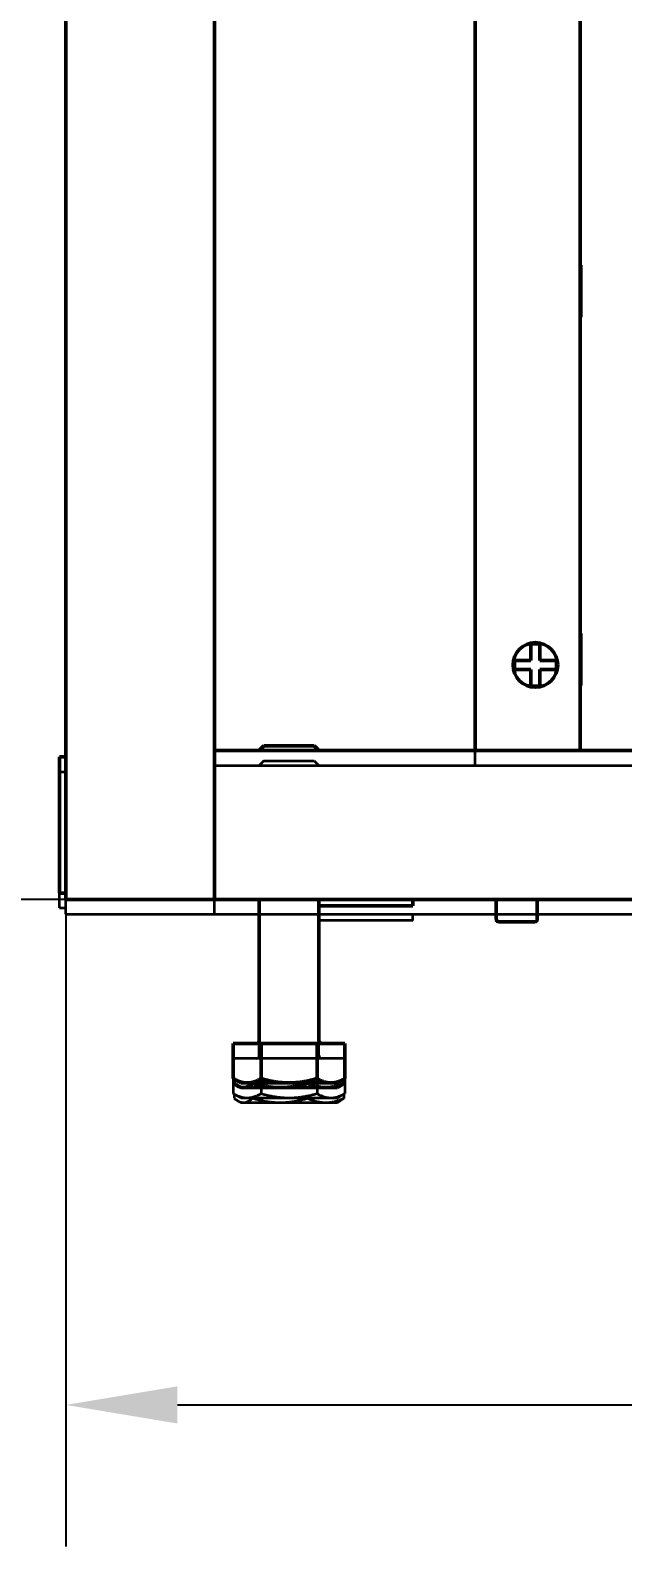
# Model space of a CAD drawing. Header units: millimetres. Extents: x -1328 to 2520, y -765 to 1782.
# Drawn here: x 396.4 to 476, y 1020.9 to 1224.7 of the extents above; entities that cross this region are included whole.
import ezdxf

# ---------------------------------------------------------------- set-up
doc = ezdxf.new("R2010")
doc.units = ezdxf.units.MM
doc.header["$LTSCALE"] = 6
for name, color, linetype, lineweight in [('Dimension (ISO)', 7, 'Continuous', 25), ('Reference (ISO)', 7, 'Continuous', 35), ('Visible (ISO)', 7, 'Continuous', 50)]:
    doc.layers.add(name, color=color, linetype=linetype, lineweight=lineweight)
doc.styles.add('Note Text (ISO)', font='tahoma.ttf')
doc.dimstyles.new('Default (ISO)', dxfattribs={"dimscale": 6, "dimtxt": 3.5, "dimasz": 2.5, "dimexe": 3.175, "dimexo": 0, "dimgap": 0.762, "dimtad": 1, "dimrnd": 1e-08, "dimzin": 0, "dimtxsty": 'Note Text (ISO)', "dimcen": 0.09, "dimdle": 10, "dimclrd": 256, "dimclre": 256, "dimclrt": 256, "dimazin": 0, "dimtfac": 1.001486, "dimtmove": 0, "dimatfit": 3, "dimfxl": 1, "dimtolj": 1, "dimtzin": 0, "dimlwd": -1, "dimlwe": -1, "dimarcsym": 0})

# ---------------------------------------------------------------- blocks, each defined once
blk = doc.blocks.new('*D15')
at = {"layer": 'Defpoints', "color": 0, "transparency": 16777216}
for p in [(421.18, 1507.94), (181.18, 1107.94), (421.18, 1107.94)]:
    blk.add_point(p, dxfattribs=at)
at = {"layer": 'Dimension (ISO)', "transparency": 16777216}
for p, q in [((421.18, 1507.94), (162.13, 1507.94)), ((181.18, 1492.94), (181.18, 1122.94)), ((421.18, 1107.94), (162.13, 1107.94))]:
    blk.add_line(p, q, dxfattribs=at)
for points in [[(178.68, 1492.94), (183.68, 1492.94), (181.18, 1507.94)], [(178.68, 1122.94), (183.68, 1122.94), (181.18, 1107.94)]]:
    blk.add_solid(points, dxfattribs=at)
at = {"layer": 'Dimension (ISO)', "transparency": 16777216, "insert": (154.75, 1268.52), "char_height": 21, "attachment_point": 1, "rotation": 90, "style": 'Note Text (ISO)'}
blk.add_mtext('\\A1;400', dxfattribs=at)
blk = doc.blocks.new('*D16')
at = {"layer": 'Defpoints', "color": 0, "transparency": 16777216}
for p in [(401.18, 1107.94), (861.18, 1107.94), (861.18, 1040)]:
    blk.add_point(p, dxfattribs=at)
at = {"layer": 'Dimension (ISO)', "transparency": 16777216}
for p, q in [((401.18, 1107.94), (401.18, 1020.95)), ((861.18, 1107.94), (861.18, 1020.95)), ((416.18, 1040), (846.18, 1040))]:
    blk.add_line(p, q, dxfattribs=at)
for points in [[(416.18, 1042.5), (416.18, 1037.5), (401.18, 1040)], [(846.18, 1042.5), (846.18, 1037.5), (861.18, 1040)]]:
    blk.add_solid(points, dxfattribs=at)
at = {"layer": 'Dimension (ISO)', "transparency": 16777216, "insert": (608.4, 1066.43), "char_height": 21, "attachment_point": 1, "style": 'Note Text (ISO)'}
blk.add_mtext('\\A1;460', dxfattribs=at)
blk = doc.blocks.new('*D21')
at = {"layer": 'Defpoints', "color": 0, "transparency": 16777216}
for p in [(301.18, 1314.74), (433.18, 1314.74), (421.18, 1107.94)]:
    blk.add_point(p, dxfattribs=at)
at = {"layer": 'Dimension (ISO)', "transparency": 16777216}
for p, q in [((433.18, 1314.74), (282.13, 1314.74)), ((301.18, 1122.94), (301.18, 1299.74)), ((421.18, 1107.94), (282.13, 1107.94))]:
    blk.add_line(p, q, dxfattribs=at)
for points in [[(298.68, 1299.74), (303.68, 1299.74), (301.18, 1314.74)], [(298.68, 1122.94), (303.68, 1122.94), (301.18, 1107.94)]]:
    blk.add_solid(points, dxfattribs=at)
at = {"layer": 'Dimension (ISO)', "transparency": 16777216, "insert": (274.74, 1141.08), "char_height": 21, "attachment_point": 1, "rotation": 90, "style": 'Note Text (ISO)'}
blk.add_mtext('\\A1;\\fTahoma|b0|i0;\\H21.0000;207±5 mm X axis', dxfattribs=at)

msp = doc.modelspace()

# ---------------------------------------------------------------- linework, layer by layer
at = {"layer": 'Reference (ISO)'}
for p, q in [((401.18, 1105.94), (401.18, 1505.94)), ((421.18, 1505.94), (421.18, 1125.94)), ((456.18, 1125.94), (456.18, 1465.94)), ((400.33, 1106.79), (400.33, 1125.09)), ((400.33, 1125.09), (401.18, 1125.09)), ((421.18, 1105.94), (421.18, 1125.94)), ((421.18, 1125.94), (841.18, 1125.94)), ((427.81, 1126.57), (427.18, 1125.94)), ((427.81, 1126.57), (434.56, 1126.57)), ((434.56, 1126.57), (435.18, 1125.94)), ((400.33, 1106.79), (401.18, 1106.79)), ((401.18, 1105.94), (421.18, 1105.94)), ((421.18, 1105.94), (841.18, 1105.94)), ((427.18, 1086.97), (427.18, 1105.94)), ((435.18, 1086.97), (435.18, 1105.94)), ((447.83, 1105.09), (435.18, 1105.09)), ((447.83, 1105.09), (447.83, 1105.94)), ((427.43, 1086.57), (423.68, 1086.57)), ((423.68, 1086.57), (423.68, 1081.85)), ((434.94, 1086.57), (427.43, 1086.57)), ((427.43, 1086.57), (427.43, 1081.85)), ((438.69, 1086.57), (434.94, 1086.57)), ((434.94, 1086.57), (434.94, 1081.85)), ((438.69, 1086.57), (438.69, 1081.85)), ((424.68, 1081.27), (423.68, 1081.85)), ((423.81, 1081.77), (423.81, 1081.22)), ((424.68, 1080.64), (424.29, 1080.87)), ((424.68, 1081.27), (425.55, 1081.27)), ((424.68, 1080.64), (425.05, 1080.64)), ((425.05, 1080.64), (429.98, 1080.64)), ((425.55, 1081.27), (431.18, 1081.27)), ((426.29, 1081.27), (426.29, 1081.22)), ((429.98, 1080.64), (436.11, 1080.64)), ((431.18, 1081.27), (436.81, 1081.27)), ((433.67, 1081.27), (433.67, 1081.22)), ((436.11, 1080.64), (437.68, 1080.64)), ((436.81, 1081.27), (437.68, 1081.27)), ((437.68, 1081.27), (438.69, 1081.85)), ((437.68, 1080.64), (438.07, 1080.87)), ((438.56, 1081.77), (438.56, 1081.22))]:
    msp.add_line(p, q, dxfattribs=at)
for centre, start, end in [((426.78, 1086.97), 270, 0), ((435.58, 1086.97), 180, 270)]:
    msp.add_arc(centre, 0.4, start, end, dxfattribs=at)
for points, weights in [([(423.68, 1081.85), (424.68, 1081.27), (425.55, 1081.27)], [1.00355030969, 1.03979166106, 1]), ([(423.81, 1081.22), (424.47, 1080.64), (425.05, 1080.64)], [1.00355030969, 1.03979166106, 1]), ([(425.05, 1080.64), (425.63, 1080.64), (426.29, 1081.22)], [1, 1.03979481455, 1.00354456497]), ([(425.55, 1081.27), (426.42, 1081.27), (427.43, 1081.85)], [1, 1.03979481455, 1.00354456497]), ([(426.29, 1081.22), (428.27, 1080.64), (429.98, 1080.64)], [1.00354456497, 1.03979481455, 1]), ([(427.43, 1081.85), (429.44, 1081.27), (431.18, 1081.27)], [1.00354456497, 1.03979481455, 1]), ([(429.98, 1080.64), (431.69, 1080.64), (433.67, 1081.22)], [1, 1.03979481455, 1.00354456497]), ([(431.18, 1081.27), (432.92, 1081.27), (434.94, 1081.85)], [1, 1.03979481455, 1.00354456497]), ([(433.67, 1081.22), (434.98, 1080.64), (436.11, 1080.64)], [1.00354456497, 1.03979481455, 1]), ([(434.94, 1081.85), (435.94, 1081.27), (436.81, 1081.27)], [1.00354456497, 1.03979481455, 1]), ([(436.11, 1080.64), (437.25, 1080.64), (438.56, 1081.22)], [1, 1.03979166106, 1.00355030969]), ([(436.81, 1081.27), (437.68, 1081.27), (438.69, 1081.85)], [1, 1.03979166106, 1.00355030969]), ([(438.56, 1081.22), (438.31, 1081), (438.07, 1080.87)], [1.00355030969, 1.01705237609, 1.02000100578])]:
    msp.add_rational_spline(points, weights, degree=2, dxfattribs=at)
at = {"layer": 'Visible (ISO)'}
for p, q in [((401.18, 1107.94), (401.18, 1507.94)), ((421.18, 1507.94), (421.18, 1127.94)), ((456.18, 1127.94), (456.18, 1467.94)), ((470.28, 1240.94), (470.28, 1127.94)), ((470.38, 1193.19), (470.28, 1193.19)), ((470.28, 1192.55), (470.38, 1192.55)), ((470.38, 1192.55), (470.38, 1193.19)), ((470.38, 1191.7), (470.38, 1192.55)), ((470.38, 1191.7), (470.28, 1191.7)), ((470.38, 1187.68), (470.38, 1191.7)), ((470.28, 1187.68), (470.38, 1187.68)), ((470.38, 1186.83), (470.28, 1186.83)), ((470.38, 1186.19), (470.28, 1186.19)), ((470.38, 1186.83), (470.38, 1187.68)), ((470.38, 1186.19), (470.38, 1186.83)), ((470.38, 1143.69), (470.28, 1143.69)), ((470.38, 1143.05), (470.38, 1143.69)), ((463.68, 1142.28), (463.68, 1140.04)), ((464.88, 1142.28), (463.68, 1142.28)), ((464.88, 1140.04), (464.88, 1142.28)), ((470.28, 1143.05), (470.38, 1143.05)), ((470.38, 1142.21), (470.28, 1142.21)), ((470.38, 1142.21), (470.38, 1143.05)), ((470.38, 1138.18), (470.38, 1142.21)), ((461.48, 1140.04), (461.48, 1138.84)), ((463.68, 1140.04), (461.48, 1140.04)), ((467.13, 1140.04), (464.88, 1140.04)), ((467.13, 1138.84), (467.13, 1140.04)), ((461.48, 1138.84), (463.68, 1138.84)), ((463.68, 1138.84), (463.68, 1136.59)), ((464.88, 1138.84), (467.13, 1138.84)), ((464.88, 1136.59), (464.88, 1138.84)), ((470.28, 1138.18), (470.38, 1138.18)), ((470.38, 1137.33), (470.28, 1137.33)), ((470.38, 1137.33), (470.38, 1138.18)), ((470.38, 1136.69), (470.38, 1137.33)), ((463.68, 1136.59), (464.88, 1136.59)), ((470.38, 1136.69), (470.28, 1136.69)), ((400.33, 1108.79), (400.33, 1127.09)), ((400.33, 1127.09), (401.18, 1127.09)), ((421.18, 1107.94), (421.18, 1127.94)), ((421.18, 1127.94), (841.18, 1127.94)), ((427.81, 1128.57), (427.18, 1127.94)), ((427.81, 1128.57), (434.56, 1128.57)), ((434.56, 1128.57), (435.18, 1127.94)), ((400.33, 1108.79), (401.18, 1108.79)), ((401.18, 1107.94), (421.18, 1107.94)), ((421.18, 1107.94), (841.18, 1107.94)), ((427.18, 1088.97), (427.18, 1107.94)), ((435.18, 1088.97), (435.18, 1107.94)), ((447.83, 1107.09), (435.18, 1107.09)), ((447.83, 1107.09), (447.83, 1107.94)), ((459.03, 1105.24), (459.03, 1107.94)), ((464.53, 1105.24), (464.53, 1107.94)), ((464.23, 1104.94), (459.33, 1104.94)), ((427.43, 1088.57), (423.68, 1088.57)), ((423.68, 1088.57), (423.68, 1083.85)), ((434.94, 1088.57), (427.43, 1088.57)), ((427.43, 1088.57), (427.43, 1083.85)), ((438.69, 1088.57), (434.94, 1088.57)), ((434.94, 1088.57), (434.94, 1083.85)), ((438.69, 1088.57), (438.69, 1083.85)), ((424.68, 1083.27), (423.68, 1083.85)), ((423.81, 1083.77), (423.81, 1083.22)), ((424.68, 1082.64), (424.29, 1082.87)), ((424.68, 1083.27), (425.55, 1083.27)), ((424.68, 1082.64), (425.05, 1082.64)), ((425.05, 1082.64), (429.98, 1082.64)), ((425.55, 1083.27), (431.18, 1083.27)), ((426.29, 1083.27), (426.29, 1083.22)), ((429.98, 1082.64), (436.11, 1082.64)), ((431.18, 1083.27), (436.81, 1083.27)), ((433.67, 1083.27), (433.67, 1083.22)), ((436.11, 1082.64), (437.68, 1082.64)), ((436.81, 1083.27), (437.68, 1083.27)), ((437.68, 1083.27), (438.69, 1083.85)), ((437.68, 1082.64), (438.07, 1082.87)), ((438.56, 1083.77), (438.56, 1083.22))]:
    msp.add_line(p, q, dxfattribs=at)
msp.add_circle((464.28, 1139.44), 3, dxfattribs=at)
for centre, radius, start, end in [((459.33, 1105.24), 0.3, 180, 270), ((464.23, 1105.24), 0.3, 270, 0), ((426.78, 1088.97), 0.4, 270, 0), ((435.58, 1088.97), 0.4, 180, 270)]:
    msp.add_arc(centre, radius, start, end, dxfattribs=at)
for points, weights in [([(423.68, 1083.85), (424.68, 1083.27), (425.55, 1083.27)], [1.00355030969, 1.03979166106, 1]), ([(423.81, 1083.22), (424.47, 1082.64), (425.05, 1082.64)], [1.00355030969, 1.03979166106, 1]), ([(425.05, 1082.64), (425.63, 1082.64), (426.29, 1083.22)], [1, 1.03979481455, 1.00354456497]), ([(425.55, 1083.27), (426.42, 1083.27), (427.43, 1083.85)], [1, 1.03979481455, 1.00354456497]), ([(426.29, 1083.22), (428.27, 1082.64), (429.98, 1082.64)], [1.00354456497, 1.03979481455, 1]), ([(427.43, 1083.85), (429.44, 1083.27), (431.18, 1083.27)], [1.00354456497, 1.03979481455, 1]), ([(429.98, 1082.64), (431.69, 1082.64), (433.67, 1083.22)], [1, 1.03979481455, 1.00354456497]), ([(431.18, 1083.27), (432.92, 1083.27), (434.94, 1083.85)], [1, 1.03979481455, 1.00354456497]), ([(433.67, 1083.22), (434.98, 1082.64), (436.11, 1082.64)], [1.00354456497, 1.03979481455, 1]), ([(434.94, 1083.85), (435.94, 1083.27), (436.81, 1083.27)], [1.00354456497, 1.03979481455, 1]), ([(436.11, 1082.64), (437.25, 1082.64), (438.56, 1083.22)], [1, 1.03979166106, 1.00355030969]), ([(436.81, 1083.27), (437.68, 1083.27), (438.69, 1083.85)], [1, 1.03979166106, 1.00355030969]), ([(438.56, 1083.22), (438.31, 1083), (438.07, 1082.87)], [1.00355030969, 1.01705237609, 1.02000100578])]:
    msp.add_rational_spline(points, weights, degree=2, dxfattribs=at)

# ---------------------------------------------------------------- dimensions: what is measured, and where the dimension line sits
at = {"layer": 'Dimension (ISO)'}
dim = msp.add_linear_dim(base=(181.18, 1107.94), p1=(421.18, 1507.94), p2=(421.18, 1107.94), angle=90, dimstyle='Default (ISO)', override={"dimgap": 0.762, "dimdec": 0, "dimtol": 0, "dimlim": 0, "dimtp": 0, "dimtm": 0, "dimtdec": 2, "dimtofl": 0, "dimatfit": 1}, dxfattribs=at)
dim.commit()
dim.dimension.update_dxf_attribs({"geometry": '*D15', "text_midpoint": (181.18, 1291.31), "dimtype": 160})
dim = msp.add_linear_dim(base=(301.18, 1314.74), p1=(421.18, 1107.94), p2=(433.18, 1314.74), angle=270, text='\\fTahoma|b0|i0;\\H21.0000;<>±5 mm X axis', dimstyle='Default (ISO)', override={"dimgap": 0.762, "dimdec": 0, "dimtol": 0, "dimlim": 0, "dimtp": 0, "dimtm": 0, "dimtdec": 2, "dimtofl": 0, "dimatfit": 1}, dxfattribs=at)
dim.commit()
dim.dimension.update_dxf_attribs({"geometry": '*D21', "text_midpoint": (301.18, 1252.74), "dimtype": 160})
dim = msp.add_linear_dim(base=(861.18, 1040), p1=(401.18, 1107.94), p2=(861.18, 1107.94), dimstyle='Default (ISO)', override={"dimgap": 0.762, "dimdec": 0, "dimtol": 0, "dimlim": 0, "dimtp": 0, "dimtm": 0, "dimtdec": 2, "dimtofl": 0, "dimatfit": 1}, dxfattribs=at)
dim.commit()
dim.dimension.update_dxf_attribs({"geometry": '*D16', "text_midpoint": (631.18, 1040), "dimtype": 160})

doc.saveas('drawing.dxf')
